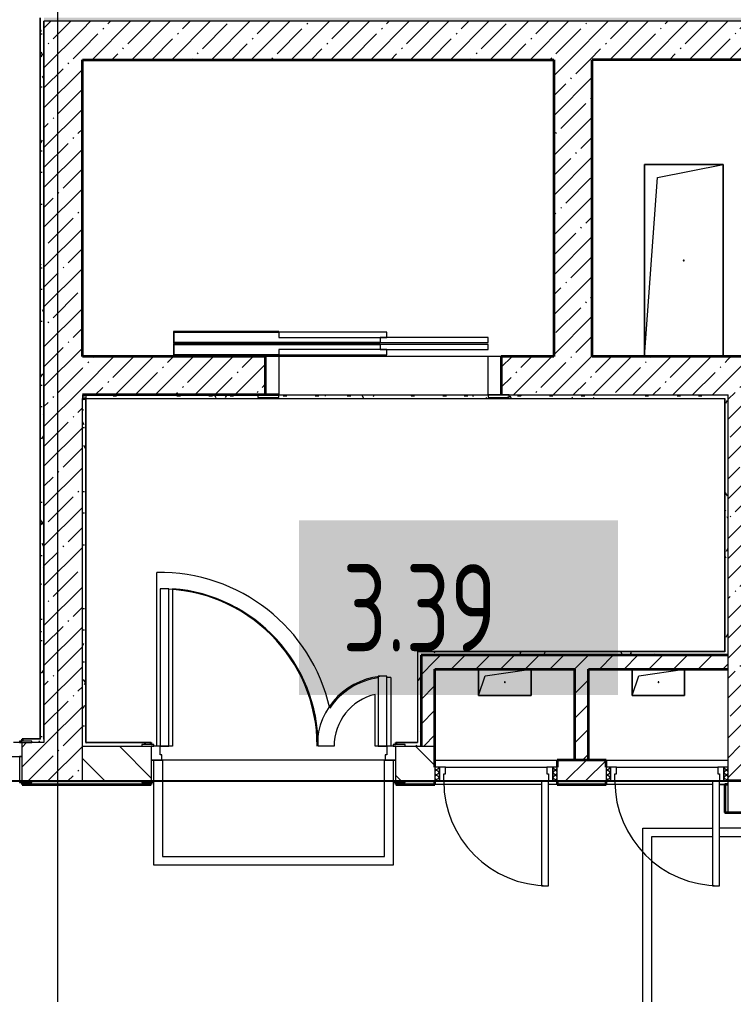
# Model space of a CAD drawing. Header units: millimetres. Extents: x 3914 to 443608, y -156176 to 78197.
# Drawn here: x 409860 to 413950, y -133799 to -128217 of the extents above; entities that cross this region are included whole.
import ezdxf

# ---------------------------------------------------------------- set-up
doc = ezdxf.new("R2010")
doc.units = ezdxf.units.MM
doc.linetypes.add('200_ШТРИХ__ш1_п0_6_', pattern=[160, 100, -60])
for name, color, linetype, lineweight in [('A-DOOR-1', 7, 'Continuous', 5), ('A-DOOR-2', 7, '200_ШТРИХ__ш1_п0_6_', 5), ('A-DOOR-FRAM-2', 7, 'Continuous', 5), ('A-FLOR', 7, 'Continuous', 9), ('A-GENM', 7, 'Continuous', 9), ('A-WALL', 7, 'Continuous', 5), ('A-WALL-1', 7, 'Continuous', 35), ('I-WALL', 7, 'Continuous', 5), ('Оси', 7, 'Continuous', 9)]:
    doc.layers.add(name, color=color, linetype=linetype, lineweight=lineweight)
doc.layers.add('A-DOOR-FRAM-1', color=7, linetype='Continuous', lineweight=5, true_color=0xc0c0c0)
doc.layers.add('A-WALL-FNSH-1', color=9, linetype='Continuous', lineweight=5, true_color=0x808080)
doc.styles.add('СПДС', font='ГОСТ тип А.ttf', dxfattribs={"width": 0.9})
pattern_1 = [(45, (315419.7, -145976.68), (-114.04925, 114.04925), []), (45, (315533.75, -145976.68), (-114.04925, 114.04925), [201.612, -40.322, 6.706, -33.617])]
pattern_2 = [(135, (315419.7, -145976.68), (-141.42136, -141.42136), [])]
pattern_3 = [(45, (315419.7, -145976.68), (-70.71068, 70.71068), [])]
pattern_4 = [(0, (315419.7, -145976.68), (243.84, 60.96), [20.117, -162.763, 20.117, -162.763, -975.36]), (0, (315419.7, -145976.68), (243.84, 60.96), [-365.76, 20.117, -345.643, 20.117, -162.763, -426.72]), (0, (315419.7, -145976.68), (243.84, 60.96), [-914.4, 20.117, -101.803, 20.117, -284.683]), (120, (315511.14, -145946.2), (-174.71291, 180.691634), [20.117, -162.763, 20.117, -162.763, -975.36]), (120, (315511.14, -145946.2), (-174.71291, 180.691634), [-365.76, 20.117, -345.643, 20.117, -162.763, -426.72]), (120, (315511.14, -145946.2), (-174.71291, 180.691634), [-914.4, 20.117, -101.803, 20.117, -284.683]), (240, (315541.62, -145824.28), (-69.12709, -241.651634), [20.117, -162.763, 20.117, -162.763, -975.36]), (240, (315541.62, -145824.28), (-69.12709, -241.651634), [-365.76, 20.117, -345.643, 20.117, -162.763, -426.72]), (240, (315541.62, -145824.28), (-69.12709, -241.651634), [-914.4, 20.117, -101.803, 20.117, -284.683])]

# ---------------------------------------------------------------- blocks, each defined once
blk = doc.blocks.new('GM_Отверстие прямоугольное _в плите_ - Отверстие-21604515-Объем проектирования 3 этажа')
at = {"layer": 'A-GENM'}
for p, q in [((-225, -550), (-225, 550)), ((-225, 550), (225, 550)), ((225, 550), (-225, 550)), ((-225, 550), (-225, -550)), ((-150, 475), (225, 550)), ((225, 550), (225, -550)), ((225, -550), (225, 550)), ((-225, -550), (-150, 475))]:
    blk.add_line(p, q, dxfattribs=at)
for start, end in [(360, 180), (180, 360)]:
    blk.add_arc((0, 0), 2.5, start, end, dxfattribs=at)
blk = doc.blocks.new('GM_Отверстие прямоугольное _в плите_ - Отверстие-21620300-Объем проектирования 3 этажа')
at = {"layer": 'A-GENM'}
for p, q in [((-150, -75), (-150, 75)), ((-150, 75), (-150, -75)), ((-112.5, 37.5), (150, 75)), ((150, 75), (150, -75)), ((150, -75), (150, 75)), ((-150, -75), (-112.5, 37.5)), ((150, -75), (-150, -75)), ((-150, -75), (150, -75))]:
    blk.add_line(p, q, dxfattribs=at)
for start, end in [(360, 180), (180, 360)]:
    blk.add_arc((0, 0), 2.5, start, end, dxfattribs=at)

msp = doc.modelspace()

# ---------------------------------------------------------------- hatches: boundary and pattern name
at = {"layer": 'A-DOOR-2'}
h = msp.add_hatch(dxfattribs=at)
h.set_pattern_fill('FP_119', color=256, angle=180, style=0, pattern_type=2)
h.set_pattern_definition([(315, (410650.79, -132641.364), (14.14214, 14.14214), []), (45, (410650.79, -132641.364), (-14.14214, 14.14214), [])])
h.paths.add_polyline_path([(412239.7, -132576.7), (412264.7, -132574.5), (412264.7, -132496.7), (412239.7, -132496.7), (412239.7, -132540)])
h = msp.add_hatch(dxfattribs=at)
h.set_pattern_fill('FP_119', color=256, angle=180, style=0, pattern_type=2)
h.set_pattern_definition([(315, (411630.79, -132641.364), (14.14214, 14.14214), []), (45, (411630.79, -132641.364), (-14.14214, 14.14214), [])])
h.paths.add_polyline_path([(413244.7, -132576.7), (413244.7, -132496.7), (413219.7, -132496.7), (413219.7, -132576.7)])
at = {"layer": 'A-DOOR-FRAM-2'}
h = msp.add_hatch(dxfattribs=at)
h.set_pattern_fill('FP_120', color=256, angle=180, style=0, pattern_type=2)
h.set_pattern_definition([(225, (412773.584, -132641.364), (14.1421, -14.1421), []), (315, (412773.584, -132641.364), (14.1421, 14.1421), [])])
h.paths.add_polyline_path([(412939.7, -132576.7), (412939.7, -132496.7), (412914.7, -132496.7), (412914.7, -132576.7)])
h = msp.add_hatch(dxfattribs=at)
h.set_pattern_fill('FP_120', color=256, angle=180, style=0, pattern_type=2)
h.set_pattern_definition([(225, (413753.584, -132641.364), (14.1421, -14.1421), []), (315, (413753.584, -132641.364), (14.1421, 14.1421), [])])
h.paths.add_polyline_path([(413894.7, -132576.7), (413919.7, -132576.7), (413919.7, -132496.7), (413894.7, -132496.7), (413894.7, -132574.2)])
at = {"layer": 'I-WALL'}
h = msp.add_hatch(dxfattribs=at)
h.set_pattern_fill('FP_191', color=256, style=0, pattern_type=2)
h.set_pattern_definition(pattern_4)
h.paths.add_polyline_path([(409999.7, -132336.7), (409997.6, -128206.7), (409979.7, -128206.7), (409979.7, -132335.7)])
h = msp.add_hatch(dxfattribs=at)
h.set_pattern_fill('FP_191', color=256, style=0, pattern_type=2)
h.set_pattern_definition(pattern_4)
h.paths.add_polyline_path([(412999.7, -128226.7), (415979.7, -128226.7), (415977.9, -128206.7), (409999.7, -128206.7), (409999.7, -128226.7), (412949.9, -128226.7)])
h = msp.add_hatch(dxfattribs=at)
h.set_pattern_fill('FP_1', color=256, style=0, pattern_type=2)
h.set_pattern_definition(pattern_1)
h.paths.add_polyline_path([(410219.7, -132356.7), (410219.7, -128226.7), (409999.7, -128226.7), (409999.7, -132356.7), (410094, -132356.7)])
h = msp.add_hatch(dxfattribs=at)
h.set_pattern_fill('FP_1', color=256, style=0, pattern_type=2)
h.set_pattern_definition(pattern_1)
h.paths.add_polyline_path([(415979.7, -128446.7), (415999.7, -128446.7), (415999.7, -128226.7), (410219.7, -128226.7), (410219.7, -128446.7), (415952.8, -128446.7)])
h = msp.add_hatch(dxfattribs=at)
h.set_pattern_fill('FP_1', color=256, style=0, pattern_type=2)
h.set_pattern_definition(pattern_1)
h.paths.add_polyline_path([(412919.7, -130146.7), (413139.7, -130146.7), (413139.7, -128446.7), (412919.7, -128446.7), (412919.7, -128853.5)])
h = msp.add_hatch(dxfattribs=at)
h.set_pattern_fill('FP_1', color=256, style=0, pattern_type=2)
h.set_pattern_definition(pattern_1)
h.paths.add_polyline_path([(412619.7, -130366.7), (413919.7, -130366.7), (413919.7, -130146.7), (412619.7, -130146.7), (412619.7, -130325.6)])
h.paths.add_polyline_path([(410239.7, -130366.7), (411269.7, -130366.7), (411269.7, -130146.7), (410219.7, -130146.7), (410219.7, -130366.7), (410239.5, -130366.7)])
h = msp.add_hatch(dxfattribs=at)
h.set_pattern_fill('FP_1', color=256, style=0, pattern_type=2)
h.set_pattern_definition(pattern_1)
h.paths.add_polyline_path([(414139.7, -132356.7), (414139.7, -130146.7), (413919.7, -130146.7), (413919.7, -132356.7), (414119.7, -132356.7)])
h = msp.add_hatch(dxfattribs=at)
h.set_pattern_fill('FP_191', color=256, style=0, pattern_type=2)
h.set_pattern_definition(pattern_4)
h.paths.add_polyline_path([(410230.4, -132376.7), (410239.7, -132376.7), (410239.7, -130387.7), (410219.7, -130386.7), (410219.7, -132376.7)])
h.paths.add_polyline_path([(410239.7, -130386.7), (410239.5, -130366.7), (410219.7, -130366.7), (410221.8, -130386.7), (410230.4, -130386.7)])
h = msp.add_hatch(dxfattribs=at)
h.set_pattern_fill('FP_191', color=256, style=0, pattern_type=2)
h.set_pattern_definition(pattern_4)
h.paths.add_polyline_path([(413899.7, -130386.7), (413899.4, -130366.7), (410239.7, -130366.7), (410241.3, -130386.7), (413139.7, -130386.7)])
h = msp.add_hatch(dxfattribs=at)
h.set_pattern_fill('FP_191', color=256, style=0, pattern_type=2)
h.set_pattern_definition(pattern_4)
h.paths.add_polyline_path([(413919.7, -131836.7), (413919.7, -131836.4), (413919.7, -130366.7), (413899.7, -130387.7), (413899.7, -131836.7)])
h.paths.add_polyline_path([(413899.7, -130386.7), (413919.7, -130366.7), (413899.7, -130366.7)])
h = msp.add_hatch(dxfattribs=at)
h.set_pattern_fill('FP_191', color=256, style=0, pattern_type=2)
h.set_pattern_definition(pattern_4)
h.paths.add_polyline_path([(412159.7, -132356.7), (412159.7, -131836.7), (412139.7, -131836.7), (412139.7, -132356.7)])
h = msp.add_hatch(dxfattribs=at)
h.set_pattern_fill('FP_191', color=256, style=0, pattern_type=2)
h.set_pattern_definition(pattern_4)
h.paths.add_polyline_path([(413613.1, -131856.7), (413919.7, -131856.7), (413898.7, -131836.7), (412159.7, -131836.7), (412159.7, -131856.7), (413545.8, -131856.7)])
h.paths.add_polyline_path([(413919.7, -131856.7), (413919.7, -131836.7), (413899.7, -131836.7)])
h = msp.add_hatch(dxfattribs=at)
h.set_pattern_fill('FP_22', color=256, style=0, pattern_type=2)
h.set_pattern_definition(pattern_3)
h.paths.add_polyline_path([(412159.7, -132376.7), (412239.7, -132376.7), (412239.7, -131856.7), (412159.7, -131856.7), (412159.7, -132356.7)])
h = msp.add_hatch(dxfattribs=at)
h.set_pattern_fill('FP_22', color=256, style=0, pattern_type=2)
h.set_pattern_definition(pattern_3)
h.paths.add_polyline_path([(413170.1, -131936.7), (413919.7, -131936.7), (413919.7, -131856.7), (412239.7, -131856.7), (412239.7, -131936.7), (413119.7, -131936.7)])
h = msp.add_hatch(dxfattribs=at)
h.set_pattern_fill('FP_22', color=256, style=0, pattern_type=2)
h.set_pattern_definition(pattern_3)
h.paths.add_polyline_path([(413039.7, -132456.7), (413119.7, -132456.7), (413119.7, -131936.7), (413039.7, -131936.7), (413039.7, -132147.8)])
h = msp.add_hatch(dxfattribs=at)
h.set_pattern_fill('FP_1', color=256, style=0, pattern_type=2)
h.set_pattern_definition(pattern_1)
h.paths.add_polyline_path([(409929.7, -132576.7), (410219.7, -132576.7), (410219.7, -132356.7), (409874.7, -132356.7), (409874.7, -132576.7), (409909.7, -132576.7)])
h.paths.add_polyline_path([(408474.7, -132576.7), (408473.3, -132356.7), (408229.7, -132356.7), (408229.7, -132576.7), (408449.7, -132576.7)])
h = msp.add_hatch(dxfattribs=at)
h.set_pattern_fill('FP_191', color=256, style=0, pattern_type=2)
h.set_pattern_definition(pattern_4)
h.paths.add_polyline_path([(409997.5, -132356.7), (409999.7, -132356.7), (409999.7, -132336.7), (409874.7, -132336.7), (409874.7, -132348.7), (409929.7, -132348.7), (409929.7, -132356.7), (409979.7, -132356.7)])
h.paths.add_polyline_path([(408472.7, -132348.7), (408469.7, -132336.7), (408449.7, -132336.7), (408449.7, -132348.7), (408469.7, -132348.7)])
h.paths.add_polyline_path([(408473.1, -132348.7), (408474.7, -132348.7), (408474.7, -132336.7), (408470.7, -132336.7)])
h = msp.add_hatch(dxfattribs=at)
h.set_pattern_fill('FP_191', color=256, style=0, pattern_type=2)
h.set_pattern_definition(pattern_4)
h.paths.add_polyline_path([(412159.7, -132376.7), (412159.7, -132356.7), (412139.7, -132356.7)])
h.paths.add_polyline_path([(412138.9, -132376.7), (412159.7, -132376.7), (412138.7, -132356.7), (412014.7, -132356.7), (412014.7, -132368.7), (412069.7, -132368.7), (412069.7, -132376.7), (412097.3, -132376.7)])
h.paths.add_polyline_path([(410272.6, -132376.7), (410559.7, -132376.7), (410559.7, -132368.7), (410614.7, -132368.7), (410614.7, -132356.7), (410240.7, -132356.7), (410239.7, -132376.7)])
h = msp.add_hatch(dxfattribs=at)
h.set_pattern_fill('FP_1', color=256, style=0, pattern_type=2)
h.set_pattern_definition(pattern_1)
h.paths.add_polyline_path([(415069.7, -132576.7), (415069.7, -132356.7), (413919.7, -132356.7), (413919.7, -132576.7), (415039.7, -132576.7)])
h = msp.add_hatch(dxfattribs=at)
h.set_pattern_fill('FP_23', color=256, style=0, pattern_type=2)
h.set_pattern_definition(pattern_2)
h.paths.add_polyline_path([(410219.7, -132576.7), (410614.7, -132576.7), (410614.7, -132376.7), (410219.7, -132376.7), (410219.7, -132540)])
h.paths.add_polyline_path([(412014.7, -132576.7), (412239.7, -132576.7), (412239.7, -132376.7), (412014.7, -132376.7), (412014.7, -132540)])
h = msp.add_hatch(dxfattribs=at)
h.set_pattern_fill('FP_79', color=256, style=0, pattern_type=2)
h.set_pattern_definition([(45, (315419.7, -145976.68), (-171.0739, 171.0739), []), (45, (315533.75, -145976.68), (-171.0739, 171.0739), [])])
h.paths.add_polyline_path([(413119.7, -132576.7), (413219.7, -132576.7), (413219.7, -132456.7), (412939.7, -132456.7), (412939.7, -132576.7), (413119, -132576.7)])
h = msp.add_hatch(dxfattribs=at)
h.set_pattern_fill('FP_191', color=256, style=0, pattern_type=2)
h.set_pattern_definition(pattern_4)
h.paths.add_polyline_path([(412939.7, -132596.7), (413219.7, -132596.7), (413219.7, -132576.7), (412939.7, -132576.7)])
h.paths.add_polyline_path([(412239.7, -132596.7), (412239.7, -132576.7), (412069.7, -132576.7), (412069.7, -132584.7), (412014.7, -132584.7), (412016.1, -132596.7), (412232.4, -132596.7)])
h.paths.add_polyline_path([(408209.7, -132596.7), (408474.7, -132596.7), (408474.7, -132584.7), (408419.7, -132584.7), (408419.7, -132576.7), (407699.7, -132576.7), (407699.7, -132584.7), (407669.7, -132584.7), (407669.7, -132596.7), (408054.9, -132596.7)])
h.paths.add_polyline_path([(410080.3, -132596.7), (410614.7, -132596.7), (410614.7, -132584.7), (410559.7, -132584.7), (410559.7, -132576.7), (409929.7, -132576.7), (409929.7, -132584.7), (409874.7, -132584.7), (409876, -132596.7), (409999.7, -132596.7)])
h.paths.add_polyline_path([(406719.7, -132596.7), (406719.7, -132584.7), (406689.7, -132584.7), (406689.7, -132576.7), (405849.7, -132576.7), (405849.7, -132584.7), (405819.7, -132584.7), (405819.7, -132596.7), (406689.7, -132596.7)])
h.paths.add_polyline_path([(404829.7, -132596.7), (404869.7, -132596.7), (404869.7, -132584.7), (404839.7, -132584.7), (404839.7, -132576.7), (403619.7, -132576.7), (403619.7, -132596.7), (404793.3, -132596.7)])
h.paths.add_polyline_path([(400410.7, -132596.7), (400529.7, -132596.7), (400529.7, -132584.7), (400499.7, -132584.7), (400499.7, -132576.7), (400409.7, -132576.7), (400410.4, -132590.4)])
h.paths.add_polyline_path([(402919.7, -132596.7), (402919.7, -132576.7), (402738.1, -132576.7), (402738.1, -132596.7), (402869.7, -132596.7)])
h.paths.add_polyline_path([(401479.7, -132596.7), (402038.1, -132596.7), (402038.1, -132576.7), (401509.7, -132576.7), (401509.7, -132584.7), (401479.7, -132584.7)])
h = msp.add_hatch(dxfattribs=at)
h.set_pattern_fill('FP_23', color=256, style=0, pattern_type=2)
h.set_pattern_definition(pattern_2)
h.paths.add_polyline_path([(414119.7, -135376.7), (414119.7, -134656.7), (413919.7, -134656.7), (413919.7, -135376.7), (414037.6, -135376.7)])
h.paths.add_polyline_path([(414116.3, -132756.7), (414119.7, -132756.7), (414119.7, -132576.7), (413919.7, -132576.7), (413919.7, -132756.7), (414037.6, -132756.7)])

# ---------------------------------------------------------------- linework, layer by layer
msp.add_lwpolyline([(440249.7, -135376.7), (400389.7, -135376.7), (400389.7, -132576.7), (440249.7, -132576.7)], close=True)
at = {"layer": 'A-DOOR-1'}
for p, q in [((411964.7, -130006.7), (411344.7, -130006.7)), ((411344.7, -130006.7), (411344.7, -130036.7)), ((411964.7, -130036.7), (411964.7, -130006.7)), ((411344.7, -130036.7), (411964.7, -130036.7)), ((412544.7, -130036.7), (411924.7, -130036.7)), ((411924.7, -130036.7), (411924.7, -130066.7)), ((411924.7, -130066.7), (412544.7, -130066.7)), ((412544.7, -130066.7), (412544.7, -130036.7)), ((411964.7, -130106.7), (411344.7, -130106.7)), ((411344.7, -130106.7), (411344.7, -130136.7)), ((412544.7, -130076.7), (411924.7, -130076.7)), ((411924.7, -130076.7), (411924.7, -130106.7)), ((411924.7, -130106.7), (412544.7, -130106.7)), ((411964.7, -130136.7), (411964.7, -130106.7)), ((412544.7, -130106.7), (412544.7, -130076.7)), ((411344.7, -130146.7), (411269.7, -130146.7)), ((411269.7, -130146.7), (411269.7, -130366.7)), ((411344.7, -130136.7), (411964.7, -130136.7)), ((412544.7, -130146.7), (411344.7, -130146.7)), ((411344.7, -130146.7), (411344.7, -130366.7)), ((412544.7, -130366.7), (412544.7, -130146.7)), ((412619.7, -130146.7), (412544.7, -130146.7)), ((412619.7, -130366.7), (412619.7, -130146.7)), ((411344.7, -130366.7), (411224.7, -130366.7)), ((411224.7, -130366.7), (411224.7, -130381.7)), ((411224.7, -130381.7), (411344.7, -130381.7)), ((411269.7, -130366.7), (411344.7, -130366.7)), ((411344.7, -130366.7), (412544.7, -130366.7)), ((411344.7, -130381.7), (411344.7, -130366.7)), ((412544.7, -130366.7), (412619.7, -130366.7)), ((412664.7, -130366.7), (412544.7, -130366.7)), ((412544.7, -130366.7), (412544.7, -130381.7)), ((412544.7, -130381.7), (412664.7, -130381.7)), ((412664.7, -130381.7), (412664.7, -130366.7)), ((410664.7, -131476.7), (410664.7, -132376.7)), ((410714.7, -131476.7), (410664.7, -131476.7)), ((410714.7, -132376.7), (410714.7, -131476.7)), ((411964.7, -131976.7), (411914.7, -131976.7)), ((411914.7, -131976.7), (411914.7, -132376.7)), ((411964.7, -132376.7), (411964.7, -131976.7)), ((410664.7, -132376.7), (410714.7, -132376.7)), ((411914.7, -132376.7), (411964.7, -132376.7)), ((412889.7, -132576.7), (412849.7, -132576.7)), ((412849.7, -132576.7), (412849.7, -133176.7)), ((412889.7, -133176.7), (412889.7, -132576.7)), ((413869.7, -132576.7), (413829.7, -132576.7)), ((413829.7, -132576.7), (413829.7, -133176.7)), ((413869.7, -133176.7), (413869.7, -132576.7)), ((412849.7, -133176.7), (412889.7, -133176.7)), ((413829.7, -133176.7), (413869.7, -133176.7))]:
    msp.add_line(p, q, dxfattribs=at)
for centre, radius, start, end in [((410664.7, -132376.7), 900, 0, 90), ((411964.7, -132376.7), 400, 90, 180), ((412889.7, -132576.7), 600, 180, 270), ((413869.7, -132576.7), 600, 180, 270)]:
    msp.add_arc(centre, radius, start, end, dxfattribs=at)
at = {"layer": 'A-DOOR-FRAM-1'}
for p, q in [((411344.7, -130003.7), (410741.7, -130003.7)), ((410741.7, -130003.7), (410741.7, -130069.7)), ((410744.7, -130066.7), (410744.7, -130006.7)), ((410744.7, -130006.7), (411344.7, -130006.7)), ((411344.7, -130006.7), (411344.7, -130003.7)), ((410741.7, -130069.7), (411924.7, -130069.7)), ((411924.7, -130073.7), (410741.7, -130073.7)), ((410741.7, -130073.7), (410741.7, -130139.7)), ((411924.7, -130066.7), (410744.7, -130066.7)), ((411924.7, -130069.7), (411924.7, -130066.7)), ((411924.7, -130076.7), (411924.7, -130073.7)), ((410744.7, -130136.7), (410744.7, -130076.7)), ((410744.7, -130076.7), (411924.7, -130076.7)), ((410741.7, -130139.7), (411344.7, -130139.7)), ((411344.7, -130136.7), (410744.7, -130136.7)), ((411344.7, -130139.7), (411344.7, -130136.7)), ((409874.7, -132356.7), (409824.7, -132356.7)), ((409929.7, -132348.7), (409859.7, -132348.7)), ((409859.7, -132348.7), (409859.7, -132356.7)), ((409859.7, -132356.7), (409929.7, -132356.7)), ((409874.7, -132436.7), (409874.7, -132356.7)), ((409929.7, -132356.7), (409929.7, -132348.7)), ((410629.7, -132368.7), (410559.7, -132368.7)), ((410559.7, -132368.7), (410559.7, -132376.7)), ((410559.7, -132376.7), (410629.7, -132376.7)), ((410664.7, -132376.7), (410614.7, -132376.7)), ((410614.7, -132376.7), (410614.7, -132456.7)), ((410629.7, -132376.7), (410629.7, -132368.7)), ((410664.7, -132426.7), (410664.7, -132376.7)), ((411964.7, -132376.7), (411964.7, -132426.7)), ((412014.7, -132376.7), (411964.7, -132376.7)), ((412069.7, -132368.7), (411999.7, -132368.7)), ((411999.7, -132368.7), (411999.7, -132376.7)), ((411999.7, -132376.7), (412069.7, -132376.7)), ((412014.7, -132456.7), (412014.7, -132376.7)), ((412069.7, -132376.7), (412069.7, -132368.7)), ((409814.7, -132436.7), (409874.7, -132436.7)), ((409874.7, -132436.7), (409859.7, -132436.7)), ((409859.7, -132436.7), (409859.7, -132576.7)), ((409874.7, -132576.7), (409874.7, -132436.7)), ((410614.7, -132456.7), (410674.7, -132456.7)), ((410629.7, -132456.7), (410614.7, -132456.7)), ((410614.7, -132456.7), (410614.7, -132576.7)), ((410629.7, -132576.7), (410629.7, -132456.7)), ((410674.7, -132426.7), (410664.7, -132426.7)), ((410674.7, -132456.7), (410674.7, -132426.7)), ((411964.7, -132426.7), (411954.7, -132426.7)), ((411954.7, -132426.7), (411954.7, -132456.7)), ((411954.7, -132456.7), (412014.7, -132456.7)), ((412014.7, -132456.7), (411999.7, -132456.7)), ((411999.7, -132456.7), (411999.7, -132576.7)), ((412014.7, -132576.7), (412014.7, -132456.7)), ((412264.7, -132496.7), (412239.7, -132496.7)), ((412239.7, -132496.7), (412239.7, -132576.7)), ((412299.7, -132496.7), (412264.7, -132496.7)), ((412264.7, -132496.7), (412264.7, -132576.7)), ((412264.7, -132576.7), (412264.7, -132496.7)), ((412299.7, -132536.7), (412299.7, -132496.7)), ((412299.7, -132496.7), (412879.7, -132496.7)), ((412914.7, -132496.7), (412879.7, -132496.7)), ((412879.7, -132496.7), (412879.7, -132536.7)), ((412914.7, -132576.7), (412914.7, -132496.7)), ((412914.7, -132496.7), (412914.7, -132576.7)), ((412939.7, -132496.7), (412914.7, -132496.7)), ((412939.7, -132576.7), (412939.7, -132496.7)), ((413244.7, -132496.7), (413219.7, -132496.7)), ((413219.7, -132496.7), (413219.7, -132576.7)), ((413279.7, -132496.7), (413244.7, -132496.7)), ((413244.7, -132496.7), (413244.7, -132576.7)), ((413244.7, -132576.7), (413244.7, -132496.7)), ((413279.7, -132536.7), (413279.7, -132496.7)), ((413279.7, -132496.7), (413859.7, -132496.7)), ((413894.7, -132496.7), (413859.7, -132496.7)), ((413859.7, -132496.7), (413859.7, -132536.7)), ((413894.7, -132576.7), (413894.7, -132496.7)), ((413894.7, -132496.7), (413894.7, -132576.7)), ((413919.7, -132496.7), (413894.7, -132496.7)), ((413919.7, -132576.7), (413919.7, -132496.7)), ((409859.7, -132576.7), (409874.7, -132576.7)), ((409929.7, -132576.7), (409859.7, -132576.7)), ((409859.7, -132576.7), (409859.7, -132584.7)), ((409859.7, -132584.7), (409929.7, -132584.7)), ((409929.7, -132584.7), (409929.7, -132576.7)), ((410629.7, -132576.7), (410559.7, -132576.7)), ((410559.7, -132576.7), (410559.7, -132584.7)), ((410559.7, -132584.7), (410629.7, -132584.7)), ((410614.7, -132576.7), (410629.7, -132576.7)), ((410629.7, -132584.7), (410629.7, -132576.7)), ((411999.7, -132576.7), (412014.7, -132576.7)), ((412069.7, -132576.7), (411999.7, -132576.7)), ((411999.7, -132576.7), (411999.7, -132584.7)), ((411999.7, -132584.7), (412069.7, -132584.7)), ((412069.7, -132584.7), (412069.7, -132576.7)), ((412239.7, -132576.7), (412264.7, -132576.7)), ((412264.7, -132576.7), (412289.7, -132576.7)), ((412289.7, -132576.7), (412289.7, -132536.7)), ((412289.7, -132536.7), (412299.7, -132536.7)), ((412849.7, -132576.7), (412289.7, -132576.7)), ((412879.7, -132536.7), (412889.7, -132536.7)), ((412889.7, -132536.7), (412889.7, -132576.7)), ((412889.7, -132576.7), (412914.7, -132576.7)), ((412914.7, -132576.7), (412939.7, -132576.7)), ((413219.7, -132576.7), (413244.7, -132576.7)), ((413244.7, -132576.7), (413269.7, -132576.7)), ((413269.7, -132576.7), (413269.7, -132536.7)), ((413269.7, -132536.7), (413279.7, -132536.7)), ((413829.7, -132576.7), (413269.7, -132576.7)), ((413859.7, -132536.7), (413869.7, -132536.7)), ((413869.7, -132536.7), (413869.7, -132576.7)), ((413869.7, -132576.7), (413894.7, -132576.7)), ((413894.7, -132576.7), (413919.7, -132576.7))]:
    msp.add_line(p, q, dxfattribs=at)
at = {"layer": 'A-FLOR'}
for p, q in [((409978.7, -132336.9), (409978.7, -128226.7)), ((410239.7, -132356.7), (410239.7, -130387.7)), ((410240.7, -130386.7), (413899.7, -130386.7)), ((413899.7, -130387.7), (413899.7, -131836.7)), ((410646.2, -132376.7), (410646.2, -131383.5)), ((410736.2, -131476), (410736.2, -132378.3)), ((413898.7, -131836.7), (412139.7, -131836.7)), ((412139.7, -131836.7), (412139.7, -132356.7)), ((411987.3, -131983.8), (411987.3, -132376.7)), ((411897.3, -132378.3), (411897.3, -132081.1)), ((410589.7, -132356.7), (410240.7, -132356.7)), ((410736.2, -132378.3), (410664.7, -132378.3)), ((411661.2, -132378.3), (411571.2, -132378.3)), ((411964.7, -132378.3), (411897.3, -132378.3)), ((411999.7, -132456.7), (410629.7, -132456.7)), ((410629.7, -132458.3), (410679.6, -132458.3)), ((410679.6, -132458.3), (410679.6, -133008.3)), ((411949.6, -133008.3), (411949.6, -132458.3)), ((411949.6, -132458.3), (411999.6, -132458.3)), ((411999.6, -132458.3), (411999.6, -133058.3)), ((410629.6, -133058.3), (410629.6, -132584.7)), ((413429.7, -134521.7), (413429.7, -132846.7)), ((413429.7, -132846.7), (413829.7, -132846.7)), ((414099.7, -132846.7), (413869.7, -132846.7)), ((413829.7, -132896.7), (413479.7, -132896.7)), ((413479.7, -132896.7), (413479.7, -134471.7)), ((414099.7, -132896.7), (413869.7, -132896.7)), ((410679.6, -133008.3), (411949.6, -133008.3)), ((411999.6, -133058.3), (410629.6, -133058.3))]:
    msp.add_line(p, q, dxfattribs=at)
for centre, radius, start, end in [((410666.2, -132378.3), 995, 12.6705, 91.1511), ((410666.2, -132378.3), 995, 12.6705, 91.1511), ((410666.2, -132378.3), 905, 0, 85.5631), ((410666.2, -132378.3), 905, 0, 85.5631), ((411966.2, -132378.3), 395, 97.4974, 146.4595), ((411966.2, -132378.3), 395, 97.4974, 146.4595), ((411966.2, -132378.3), 395, 86.928, 90.2184), ((411966.2, -132378.3), 395, 86.928, 90.2184), ((411966.2, -132378.3), 305, 103.0427, 180), ((411966.2, -132378.3), 305, 103.0427, 180)]:
    msp.add_arc(centre, radius, start, end, dxfattribs=at)
at = {"layer": 'A-WALL'}
for p, q in [((409979.7, -132336.7), (409979.7, -128206.7)), ((409999.7, -128226.7), (409999.7, -132356.7)), ((415999.7, -128226.7), (409999.7, -128226.7)), ((409999.7, -132336.7), (409999.7, -128226.7)), ((410219.7, -132576.7), (410219.7, -130386.7)), ((410239.7, -130366.7), (410239.7, -132356.7)), ((412544.7, -130366.7), (413919.7, -130366.7)), ((413919.7, -132496.7), (413919.7, -130366.7)), ((412139.7, -131836.7), (412139.7, -131836.7)), ((413899.7, -131836.7), (413898.7, -131836.7)), ((409979.7, -132336.7), (409874.7, -132336.7)), ((409999.7, -132356.7), (409929.7, -132356.7)), ((412014.7, -132356.7), (412139.7, -132356.7)), ((410219.7, -132376.7), (410559.7, -132376.7)), ((412069.7, -132376.7), (412239.7, -132376.7)), ((409929.7, -132576.7), (410559.7, -132576.7)), ((412239.7, -132576.7), (412069.7, -132576.7)), ((412939.7, -132576.7), (413219.7, -132576.7)), ((413919.7, -132756.7), (413919.7, -132576.7))]:
    msp.add_line(p, q, dxfattribs=at)
at = {"layer": 'A-WALL-1'}
for p, q in [((410219.7, -130146.7), (410219.7, -128446.7)), ((410219.7, -128446.7), (412919.7, -128446.7)), ((412919.7, -128446.7), (412919.7, -130146.7)), ((413139.7, -130146.7), (413139.7, -128446.7)), ((416219.7, -128446.7), (413139.7, -128446.7)), ((411269.7, -130146.7), (410219.7, -130146.7)), ((411269.7, -130366.7), (411269.7, -130146.7)), ((412919.7, -130146.7), (412619.7, -130146.7)), ((412619.7, -130146.7), (412619.7, -130366.7)), ((414139.7, -130146.7), (413139.7, -130146.7)), ((411344.7, -130366.7), (410219.7, -130366.7)), ((410219.7, -130386.7), (410239.7, -130386.7)), ((413899.7, -130386.7), (413899.7, -130387.7)), ((412159.7, -131856.7), (412159.7, -132376.7)), ((413919.7, -131856.7), (412159.7, -131856.7)), ((412239.7, -132496.7), (412239.7, -131936.7)), ((412239.7, -131936.7), (413039.7, -131936.7)), ((413039.7, -131936.7), (413039.7, -132456.7)), ((413119.7, -131936.7), (413919.7, -131936.7)), ((413119.7, -132456.7), (413119.7, -131936.7)), ((409874.7, -132336.7), (409874.7, -132348.7)), ((410240.7, -132356.7), (410239.7, -132356.7)), ((410614.7, -132368.7), (410614.7, -132356.7)), ((412014.7, -132356.7), (412014.7, -132368.7)), ((413219.7, -132456.7), (412939.7, -132456.7)), ((412939.7, -132456.7), (412939.7, -132496.7)), ((413219.7, -132496.7), (413219.7, -132456.7)), ((409874.7, -132584.7), (409874.7, -132596.7)), ((410614.7, -132596.7), (410614.7, -132584.7)), ((412014.7, -132584.7), (412014.7, -132596.7)), ((412239.7, -132596.7), (412239.7, -132576.7)), ((412939.7, -132576.7), (412939.7, -132596.7)), ((413219.7, -132596.7), (413219.7, -132576.7)), ((414119.7, -132576.7), (413919.7, -132576.7)), ((415039.7, -132576.7), (413919.7, -132576.7)), ((409874.7, -132596.7), (410614.7, -132596.7)), ((412014.7, -132596.7), (412239.7, -132596.7)), ((412939.7, -132596.7), (413219.7, -132596.7)), ((413899.7, -132596.7), (413899.7, -132756.7)), ((413919.7, -132596.7), (413899.7, -132596.7)), ((413899.7, -132756.7), (414139.7, -132756.7))]:
    msp.add_line(p, q, dxfattribs=at)
at = {"layer": 'A-WALL-FNSH-1'}
for p, q in [((410240.7, -130386.7), (410239.7, -130386.7)), ((410239.7, -130387.7), (413898.7, -130387.7)), ((410240.7, -132355.7), (410240.7, -130386.7)), ((413898.7, -130387.7), (413898.7, -131835.7)), ((413898.7, -131835.7), (412138.7, -131835.7)), ((412138.7, -131835.7), (412138.7, -132355.7)), ((409977.7, -132335.7), (409874.7, -132335.7)), ((409874.7, -132335.7), (409874.7, -132336.7)), ((410614.7, -132355.7), (410240.7, -132355.7)), ((410240.7, -132356.7), (410614.7, -132356.7)), ((410614.7, -132356.7), (410614.7, -132355.7)), ((412138.7, -132355.7), (412014.7, -132355.7)), ((412014.7, -132355.7), (412014.7, -132356.7)), ((409874.7, -132596.7), (409874.7, -132597.7)), ((409874.7, -132597.7), (410614.7, -132597.7)), ((410614.7, -132597.7), (410614.7, -132596.7)), ((412014.7, -132596.7), (412014.7, -132597.7)), ((412014.7, -132597.7), (412239.7, -132597.7)), ((412239.7, -132597.7), (412239.7, -132596.7)), ((412939.7, -132596.7), (412939.7, -132597.7)), ((412939.7, -132597.7), (413219.7, -132597.7)), ((413219.7, -132597.7), (413219.7, -132596.7)), ((413899.7, -132596.7), (413898.7, -132596.7)), ((413898.7, -132597.7), (413898.7, -132756.7)), ((413898.7, -132756.7), (413899.7, -132756.7))]:
    msp.add_line(p, q, dxfattribs=at)
at = {"layer": 'I-WALL'}
for p, q in [((409977.7, -132335.7), (409977.7, -128206.2)), ((409978.7, -128206.2), (409978.7, -132335.7)), ((410219.7, -130366.7), (410219.7, -130386.7)), ((409977.7, -132335.7), (409978.7, -132335.7)), ((412239.7, -132456.7), (412939.7, -132456.7)), ((413219.7, -132456.7), (413919.7, -132456.7)), ((412849.7, -132596.7), (412239.7, -132596.7)), ((412849.7, -132597.7), (412239.7, -132597.7)), ((412939.7, -132596.7), (412889.7, -132596.7)), ((412939.7, -132597.7), (412889.7, -132597.7)), ((413829.7, -132596.7), (413219.7, -132596.7)), ((413829.7, -132597.7), (413219.7, -132597.7)), ((413869.7, -132596.7), (413898.7, -132596.7)), ((413898.7, -132597.7), (413869.7, -132597.7)), ((413898.7, -132596.7), (413898.7, -132597.7))]:
    msp.add_line(p, q, dxfattribs=at)
at = {"layer": 'Оси'}
msp.add_lwpolyline([(410079.7, -147882.9), (410079.7, -142882.9), (410079.7, -129061.6), (410079.7, -124061.6)], dxfattribs=at)

# ---------------------------------------------------------------- block references
at = {"layer": 'A-GENM'}
for name, p in [('GM_Отверстие прямоугольное _в плите_ - Отверстие-21604515-Объем проектирования 3 этажа', (413664.7, -129596.7)), ('GM_Отверстие прямоугольное _в плите_ - Отверстие-21620300-Объем проектирования 3 этажа', (412639.7, -132011.7)), ('GM_Отверстие прямоугольное _в плите_ - Отверстие-21620300-Объем проектирования 3 этажа', (413519.7, -132011.7))]:
    msp.add_blockref(name, p, dxfattribs=at)

# ---------------------------------------------------------------- texts
at = {"insert": (411709.8, -131335.2), "char_height": 500, "width": 1327.594, "attachment_point": 1, "style": 'СПДС', "bg_fill": 1, "box_fill_scale": 1.5, "bg_fill_color": 7, "bg_fill_true_color": 16777215, "bg_fill_transparency": 0}
msp.add_mtext('3.39', dxfattribs=at)

doc.saveas('drawing.dxf')
